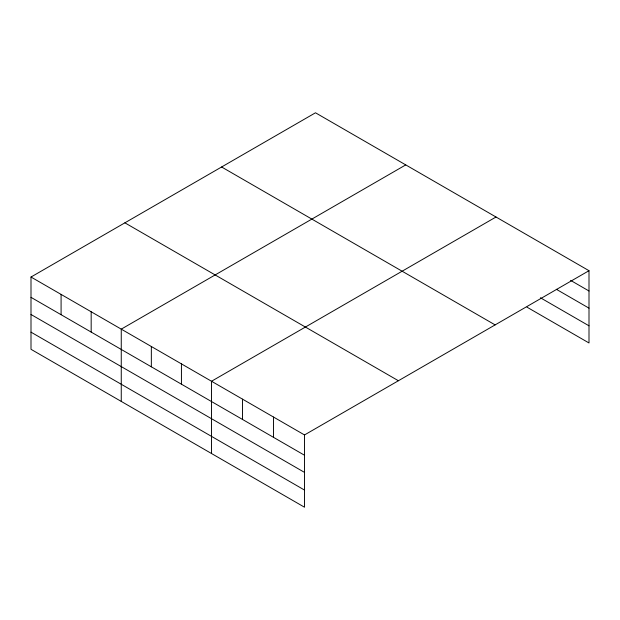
<?xml version="1.0" encoding="UTF-8"?>
<svg xmlns="http://www.w3.org/2000/svg" width="620" height="620" viewBox="0 0 620 620"><rect width="100%" height="100%" fill="white"/><g stroke="black" fill="none" stroke-linecap="round" stroke-linejoin="round"><path stroke-width="0.93" d="M31 277.031L304.513 434.946L304.513 507.214L31 349.3L31 277.031L315.487 112.786L589 270.7L589 342.969L527 307.171M405.743 164.897L121.257 329.142L121.257 401.411M496.008 217.008L211.521 381.254L211.521 453.522M304.513 434.946L589 270.7M570.571 280.356L589 290.997M556.326 289.284L589 308.148M540.408 297.763L589 325.818M221.603 166.989L495.117 324.896M124.883 222.828L398.396 380.742M31 297.337L304.513 455.243M31 314.487L304.513 472.393M31 332.157L304.513 490.064M273.513 417.051L273.513 437.348M242.513 399.148L242.513 419.453M181.435 363.886L181.435 384.183M151.342 346.51L151.342 366.815M91.171 311.775L91.171 332.072M61.085 294.399L61.085 314.704"/></g></svg>
